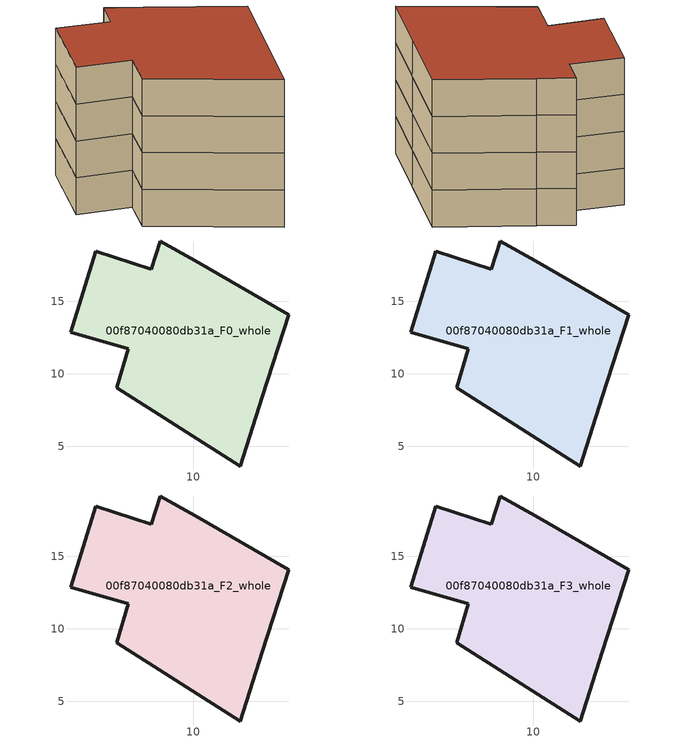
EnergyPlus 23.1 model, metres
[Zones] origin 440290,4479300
00f87040080db31a_F0_whole
 floor ground (EU_floor_Construction): 16.57,14.07 14.75,8.41 13.24,3.65 4.71,9.04 5.5,11.73 1.56,12.89 3.27,18.47 7.11,17.22 7.72,19.17 10.14,17.8 z0
 wall outside (EU_wall_Construction): 13.24,3.65 14.75,8.41 16.57,14.07 10.14,17.8 7.72,19.17 7.11,17.22 3.27,18.47 1.56,12.89 5.5,11.73 4.71,9.04 13.24,3.65 z0:3
00f87040080db31a_F1_whole
 floor to 00f87040080db31a_F0_whole (EU_floor_Construction): 16.57,14.07 14.75,8.41 13.24,3.65 4.71,9.04 5.5,11.73 1.56,12.89 3.27,18.47 7.11,17.22 7.72,19.17 10.14,17.8 z3
 wall outside (EU_wall_Construction): 13.24,3.65 14.75,8.41 16.57,14.07 10.14,17.8 7.72,19.17 7.11,17.22 3.27,18.47 1.56,12.89 5.5,11.73 4.71,9.04 13.24,3.65 z3:6
00f87040080db31a_F2_whole
 floor to 00f87040080db31a_F1_whole (EU_floor_Construction): 16.57,14.07 14.75,8.41 13.24,3.65 4.71,9.04 5.5,11.73 1.56,12.89 3.27,18.47 7.11,17.22 7.72,19.17 10.14,17.8 z6
 wall outside (EU_wall_Construction): 13.24,3.65 14.75,8.41 16.57,14.07 10.14,17.8 7.72,19.17 7.11,17.22 3.27,18.47 1.56,12.89 5.5,11.73 4.71,9.04 13.24,3.65 z6:9
00f87040080db31a_F3_whole
 floor to 00f87040080db31a_F2_whole (EU_floor_Construction): 16.57,14.07 14.75,8.41 13.24,3.65 4.71,9.04 5.5,11.73 1.56,12.89 3.27,18.47 7.11,17.22 7.72,19.17 10.14,17.8 z9
 wall outside (EU_wall_Construction): 13.24,3.65 14.75,8.41 16.57,14.07 10.14,17.8 7.72,19.17 7.11,17.22 3.27,18.47 1.56,12.89 5.5,11.73 4.71,9.04 13.24,3.65 z9:12
 roof outside (EU_roof_Construction): 13.24,3.65 14.75,8.41 16.57,14.07 10.14,17.8 7.72,19.17 7.11,17.22 3.27,18.47 1.56,12.89 5.5,11.73 4.71,9.04 z12
[Building]
EU S2 Campaign: North Axis=0; Terrain=City; Solar Distribution=FullExterior
[Site:Location]
Madrid: Latitude=40.5; Longitude=-3.5; Time Zone=1; Elevation=609
[SizingPeriod:WeatherFileDays]
AnnualSizingPeriod: Begin Month=1; Begin Day of Month=1; End Month=12; End Day of Month=31; Day of Week for Start Day=Monday; Use Weather File Daylight Saving Period=No; Use Weather File Rain and Snow Indicators=No
[MATERIAL]
EU_InternalMass_Material: Roughness=MediumRough; Thickness=0.1; Conductivity=1; Density=1800; Specific Heat=900; Thermal Absorptance=0.9; Solar Absorptance=0.7; Visible Absorptance=0.7
[MATERIAL:NOMASS] Roughness=MediumRough; Thermal Absorptance=0.9; Solar Absorptance=0.7; Visible Absorptance=0.7
Name | Thermal Resistance
EU_wall_NoMass | 1.60022
EU_roof_NoMass | 1.57597
EU_floor_NoMass | 0.470652
[CONSTRUCTION]
EU_wall_Construction: EU_wall_NoMass
EU_roof_Construction: EU_roof_NoMass
EU_floor_Construction: EU_floor_NoMass
EU_InternalMass_Construction: EU_InternalMass_Material
[ZONE] Type=1; Multiplier=1; Ceiling Height=autocalculate; Floor Area=autocalculate; Part of Total Floor Area=Yes
Name | Volume
00f87040080db31a_F0_whole | 388.947
00f87040080db31a_F1_whole; 00f87040080db31a_F2_whole; 00f87040080db31a_F3_whole | 388.946
[INTERNALMASS] Construction=EU_InternalMass_Construction; Surface Area=129.649
Name | Zone or ZoneList
00f87040080db31a_F0_whole_EU_InternalMass | 00f87040080db31a_F0_whole
00f87040080db31a_F1_whole_EU_InternalMass | 00f87040080db31a_F1_whole
00f87040080db31a_F2_whole_EU_InternalMass | 00f87040080db31a_F2_whole
00f87040080db31a_F3_whole_EU_InternalMass | 00f87040080db31a_F3_whole
[OTHEREQUIPMENT] Fuel Type=Electricity; Design Level Calculation Method=Watts/Area; Power per Zone Floor Area=1; Fraction Latent=0; Fraction Radiant=0; Fraction Lost=0; Carbon Dioxide Generation Rate=0; EndUse Subcategory=EU_Step8_InternalGains
Name | Zone or ZoneList or Space or SpaceList | Schedule
EU_Step8_InternalGain_00f87040080db31a_F0_whole_f000 | 00f87040080db31a_F0_whole | EU_Step8_GainSchedule_00f87040080db31a_F0_whole_f000
EU_Step8_InternalGain_00f87040080db31a_F1_whole_f000 | 00f87040080db31a_F1_whole | EU_Step8_GainSchedule_00f87040080db31a_F1_whole_f000
EU_Step8_InternalGain_00f87040080db31a_F2_whole_f000 | 00f87040080db31a_F2_whole | EU_Step8_GainSchedule_00f87040080db31a_F2_whole_f000
EU_Step8_InternalGain_00f87040080db31a_F3_whole_f000 | 00f87040080db31a_F3_whole | EU_Step8_GainSchedule_00f87040080db31a_F3_whole_f000
[ZONEVENTILATION:DESIGNFLOWRATE] Schedule=EU_AlwaysOn; Design Flow Rate Calculation Method=AirChanges/Hour; Air Changes per Hour=0.480704; Ventilation Type=Natural; Fan Pressure Rise=0; Fan Total Efficiency=1; Constant Term Coefficient=1; Temperature Term Coefficient=0; Velocity Term Coefficient=0; Velocity Squared Term Coefficient=0; Minimum Indoor Temperature=-100; Maximum Indoor Temperature=100; Delta Temperature=-100; Minimum Outdoor Temperature=-100; Maximum Outdoor Temperature=100; Maximum Wind Speed=40
Name | Zone or ZoneList or Space or SpaceList
EU_ConstantAir_00f87040080db31a_F0_whole | 00f87040080db31a_F0_whole
EU_ConstantAir_00f87040080db31a_F1_whole | 00f87040080db31a_F1_whole
EU_ConstantAir_00f87040080db31a_F2_whole | 00f87040080db31a_F2_whole
EU_ConstantAir_00f87040080db31a_F3_whole | 00f87040080db31a_F3_whole
[HVACTEMPLATE:THERMOSTAT] Constant Heating Setpoint=20; Constant Cooling Setpoint=50
EU_HeatOnly_00f87040080db31a_F0_whole; EU_HeatOnly_00f87040080db31a_F1_whole; EU_HeatOnly_00f87040080db31a_F2_whole; EU_HeatOnly_00f87040080db31a_F3_whole
[HVACTEMPLATE:ZONE:IDEALLOADSAIRSYSTEM] System Availability Schedule=EU_AlwaysOn; Maximum Heating Supply Air Temperature=50; Minimum Cooling Supply Air Temperature=13; Maximum Heating Supply Air Humidity Ratio=0.0156; Minimum Cooling Supply Air Humidity Ratio=0.0077; Heating Limit=NoLimit; Cooling Limit=NoLimit; Heating Availability Schedule=EU_AlwaysOn; Cooling Availability Schedule=EU_CoolingOff; Dehumidification Control Type=ConstantSensibleHeatRatio; Cooling Sensible Heat Ratio=0.7; Dehumidification Setpoint=60; Humidification Control Type=None; Humidification Setpoint=30; Outdoor Air Method=None; Outdoor Air Flow Rate per Person=0.00944; Outdoor Air Flow Rate per Zone Floor Area=0; Outdoor Air Flow Rate per Zone=0; Demand Controlled Ventilation Type=None; Outdoor Air Economizer Type=NoEconomizer; Heat Recovery Type=None; Sensible Heat Recovery Effectiveness=0.7; Latent Heat Recovery Effectiveness=0.65
Name | Template Thermostat
00f87040080db31a_F0_whole | EU_HeatOnly_00f87040080db31a_F0_whole
00f87040080db31a_F1_whole | EU_HeatOnly_00f87040080db31a_F1_whole
00f87040080db31a_F2_whole | EU_HeatOnly_00f87040080db31a_F2_whole
00f87040080db31a_F3_whole | EU_HeatOnly_00f87040080db31a_F3_whole
[SIZING:ZONE] Zone Cooling Design Supply Air Temperature Input Method=SupplyAirTemperature; Zone Cooling Design Supply Air Temperature=13; Zone Heating Design Supply Air Temperature Input Method=SupplyAirTemperature; Zone Heating Design Supply Air Temperature=50; Zone Cooling Design Supply Air Humidity Ratio=0.008; Zone Heating Design Supply Air Humidity Ratio=0.008; Cooling Design Air Flow Method=DesignDay; Cooling Design Air Flow Rate=0; Cooling Minimum Air Flow per Zone Floor Area=0.000762; Cooling Minimum Air Flow=0; Cooling Minimum Air Flow Fraction=0.2; Heating Design Air Flow Method=DesignDay; Heating Design Air Flow Rate=0; Heating Maximum Air Flow per Zone Floor Area=0.002032; Heating Maximum Air Flow=0.141576; Heating Maximum Air Flow Fraction=0.3; Account for Dedicated Outdoor Air System=No; Dedicated Outdoor Air System Control Strategy=NeutralSupplyAir; Dedicated Outdoor Air Low Setpoint Temperature for Design=autosize; Dedicated Outdoor Air High Setpoint Temperature for Design=autosize; Zone Load Sizing Method=Sensible Load Only No Latent Load; Zone Latent Cooling Design Supply Air Humidity Ratio Input Method=HumidityRatioDifference; Zone Cooling Design Supply Air Humidity Ratio Difference=0.005; Zone Latent Heating Design Supply Air Humidity Ratio Input Method=HumidityRatioDifference; Zone Humidification Design Supply Air Humidity Ratio Difference=0.005
00f87040080db31a_F0_whole; 00f87040080db31a_F1_whole; 00f87040080db31a_F2_whole; 00f87040080db31a_F3_whole
[SCHEDULE:CONSTANT]
Name | Hourly Value
EU_AlwaysOn | 1
EU_CoolingOff | 0
[SCHEDULE:FILE] Column Number=1; Rows to Skip at Top=0; Number of Hours of Data=8760; Column Separator=Comma; Interpolate to Timestep=No; Minutes per Item=60; Adjust Schedule for Daylight Savings=Yes
Name | File
EU_Step8_GainSchedule_00f87040080db31a_F0_whole_f000 | C:\Users\o_iseri\Desktop\OpenUBEM\openubem\outputs\eu_evidence\EU-11\ES-MAD-BERRUGUETE\idfs\00f87040080db31a\00f87040080db31a_F0_whole_f000_gain.csv
EU_Step8_GainSchedule_00f87040080db31a_F1_whole_f000 | C:\Users\o_iseri\Desktop\OpenUBEM\openubem\outputs\eu_evidence\EU-11\ES-MAD-BERRUGUETE\idfs\00f87040080db31a\00f87040080db31a_F1_whole_f000_gain.csv
EU_Step8_GainSchedule_00f87040080db31a_F2_whole_f000 | C:\Users\o_iseri\Desktop\OpenUBEM\openubem\outputs\eu_evidence\EU-11\ES-MAD-BERRUGUETE\idfs\00f87040080db31a\00f87040080db31a_F2_whole_f000_gain.csv
EU_Step8_GainSchedule_00f87040080db31a_F3_whole_f000 | C:\Users\o_iseri\Desktop\OpenUBEM\openubem\outputs\eu_evidence\EU-11\ES-MAD-BERRUGUETE\idfs\00f87040080db31a\00f87040080db31a_F3_whole_f000_gain.csv
